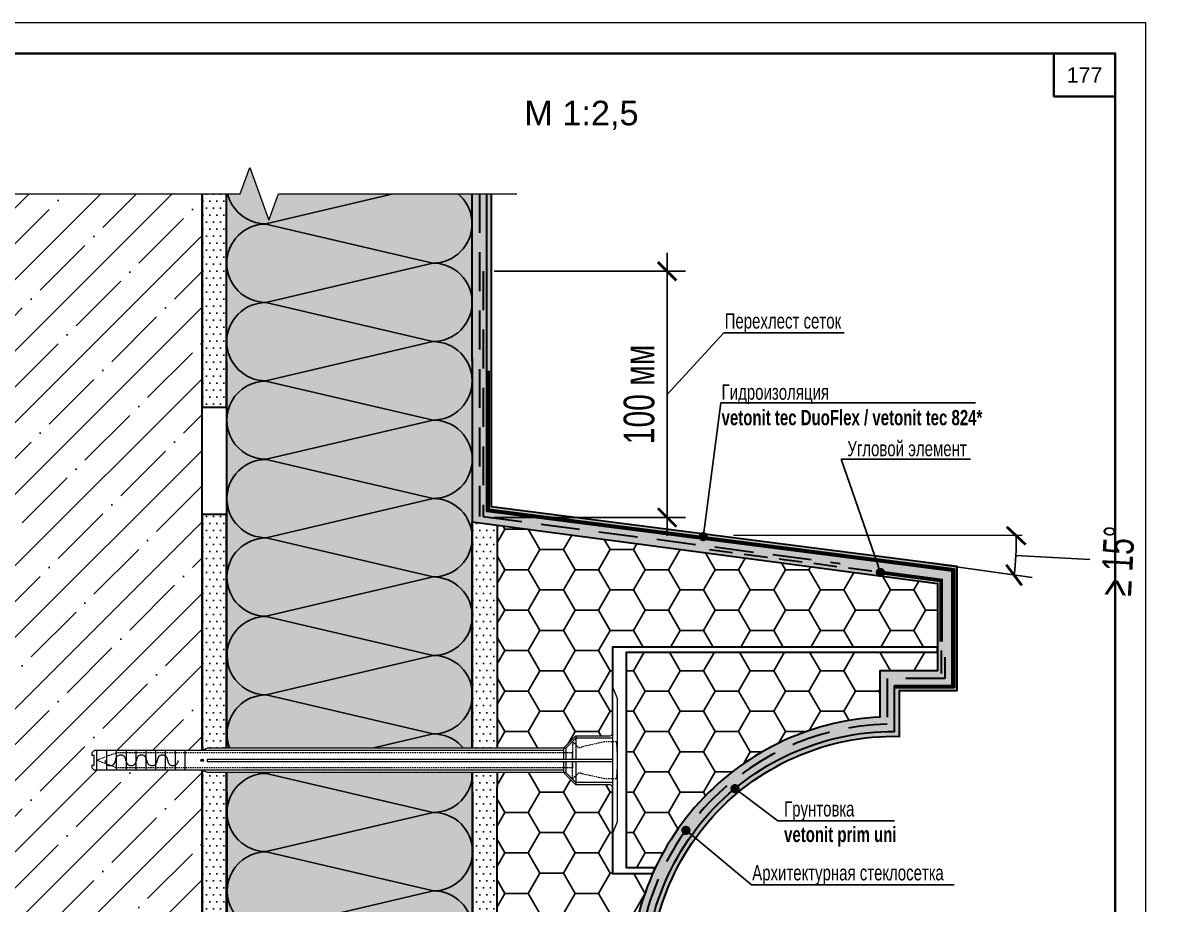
# Model space of a CAD drawing. Header units: millimetres. Extents: x -354900 to 8840672, y 0 to 292181.
# Drawn here: x 1106.7 to 1293, y 140426.2 to 140569.9 of the extents above; entities that cross this region are included whole.
import ezdxf
from ezdxf import colors
from ezdxf.entities.mleader import LeaderData, LeaderLine
from ezdxf.enums import TextEntityAlignment as Align
from ezdxf.math import Vec2, Vec3

# ---------------------------------------------------------------- set-up
doc = ezdxf.new("R2010")
doc.units = ezdxf.units.MM
doc.header["$MEASUREMENT"] = 0
doc.set_wipeout_variables(frame=1)
doc.linetypes.add('ACAD_ISO03W100', pattern=[30, 12, -18])
doc.linetypes.add('DASHED2', pattern=[9.524999999999999, 6.349999999999999, -3.175])
doc.layers.get('0').update_dxf_attribs({"color": 250, "lineweight": 9})
for name, color, linetype, lineweight in [('SG_Аннотации', 7, 'Continuous', 5), ('SG_Армирующие_сетки', 7, 'Continuous', 30), ('SG_Гидроизоляция', 7, 'Continuous', 30), ('SG_Клей', 7, 'Continuous', 30), ('SG_Крепеж', 7, 'Continuous', 13), ('SG_Основание', 7, 'Continuous', 30), ('SG_Прочее', 7, 'Continuous', 30), ('SG_Размеры', 7, 'Continuous', 5), ('SG_Утеплитель', 7, 'Continuous', 30), ('SG_Форма', 7, 'Continuous', 40), ('SG_Штукатурка', 7, 'Continuous', 30), ('SG_Штукатурка декоративная', 7, 'Continuous', 30)]:
    doc.layers.add(name, color=color, linetype=linetype, lineweight=lineweight)
doc.layers.add('SG_Непечатный', color=8, linetype='Continuous', lineweight=0, plot=False)
doc.styles.add('SG_Arial_2.5', font='arial.ttf', dxfattribs={"height": 2.5})
doc.styles.add('SG_Arial_2.5_Размеры-выноски', font='arial.ttf', dxfattribs={"width": 0.7})
doc.styles.add('SG_Arial_4.0', font='arial.ttf', dxfattribs={"height": 4})
doc.styles.get("Standard").update_dxf_attribs({"font": 'isocpeur.ttf'})
doc.linetypes.add('ZIGZAG', pattern='A,0.00254,-5.08,[131,ltypeshp.shx,S=5.08,R=0,X=-5.08,Y=0],-10.16,[131,ltypeshp.shx,S=5.08,R=180,X=5.08,Y=0],-5.08', length=20.32254)
doc.dimstyles.new('SG_Arial_2.5', dxfattribs={"dimtxt": 5, "dimasz": 3, "dimexe": 3, "dimexo": 0, "dimgap": 2, "dimtad": 1, "dimdec": 0, "dimzin": 0, "dimdsep": 46, "dimtxsty": 'SG_Arial_2.5_Размеры-выноски', "dimblk": 'ARCHTICK', "dimcen": -3, "dimdle": 3, "dimadec": 0, "dimazin": 0, "dimtfac": 1, "dimtdec": 0, "dimtofl": 0, "dimtmove": 1, "dimatfit": 3, "dimldrblk": 'OBLIQUE', "dimfxl": 1, "dimtfill": 1, "dimtolj": 1, "dimtzin": 0, "dimarcsym": 0})
pattern_1 = [(0, (471.348683441821, 144677.7669943866), (0.5715571645729998, 1.143114329146), [0, -1.143114329146])]

# ---------------------------------------------------------------- blocks, each defined once
blk = doc.blocks.new('*U658')
at = {"linetype": 'ByBlock'}
h = blk.add_hatch(color=41, dxfattribs=at)
h.dxf.hatch_style = 1
h.paths.add_polyline_path([(-1.035976859853349e-12, 1.4210854715202e-14), (527.3231362862048, 1.4210854715202e-14), (527.3231362862048, 100), (-1.051964071407951e-12, 100)])
at = {"color": 0, "linetype": 'ByBlock', "lineweight": -3}
for points in [[(31.99999999999894, 2.131628207280301e-14, -0.4149927946933912), (15.99999999999895, 15.95742080169104), (31.95742080168997, 84.04257919830901, 0.9999999999999999), (0.04257919830793319, 84.04257919830901), (15.99999999999883, 15.95742080169104, -0.4149927946933888), (-1.035976859853349e-12, 1.4210854715202e-14)], [(63.99999999999895, 2.131628207280301e-14, -0.4149927946933912), (47.99999999999895, 15.95742080169104), (63.95742080168996, 84.04257919830901, 0.9999999999999999), (32.04257919830793, 84.04257919830901), (47.99999999999883, 15.95742080169104, -0.4149927946933888), (31.99999999999896, 1.4210854715202e-14)], [(95.99999999999893, 2.131628207280301e-14, -0.4149927946933912), (79.99999999999895, 15.95742080169104), (95.95742080168996, 84.04257919830901, 0.9999999999999999), (64.04257919830792, 84.04257919830901), (79.99999999999882, 15.95742080169104, -0.4149927946933888), (63.99999999999896, 1.4210854715202e-14)], [(127.9999999999989, 2.131628207280301e-14, -0.4149927946933912), (111.9999999999989, 15.95742080169104), (127.95742080169, 84.04257919830901, 0.9999999999999999), (96.04257919830793, 84.04257919830901), (111.9999999999988, 15.95742080169104, -0.4149927946933888), (95.99999999999896, 1.4210854715202e-14)], [(159.9999999999989, 2.131628207280301e-14, -0.4149927946933912), (143.9999999999989, 15.95742080169104), (159.95742080169, 84.04257919830901, 0.9999999999999999), (128.0425791983079, 84.04257919830901), (143.9999999999988, 15.95742080169104, -0.4149927946933888), (127.999999999999, 1.4210854715202e-14)], [(191.9999999999989, 2.131628207280301e-14, -0.4149927946933912), (175.9999999999989, 15.95742080169104), (191.95742080169, 84.04257919830901, 0.9999999999999999), (160.0425791983079, 84.04257919830901), (175.9999999999988, 15.95742080169104, -0.4149927946933888), (159.999999999999, 1.4210854715202e-14)], [(223.9999999999989, 2.131628207280301e-14, -0.4149927946933912), (207.9999999999989, 15.95742080169104), (223.95742080169, 84.04257919830901, 0.9999999999999999), (192.0425791983079, 84.04257919830901), (207.9999999999988, 15.95742080169104, -0.4149927946933888), (191.999999999999, 1.4210854715202e-14)], [(255.9999999999989, 2.131628207280301e-14, -0.4149927946933912), (239.9999999999989, 15.95742080169104), (255.95742080169, 84.04257919830901, 0.9999999999999999), (224.0425791983079, 84.04257919830901), (239.9999999999988, 15.95742080169104, -0.4149927946933888), (223.999999999999, 1.4210854715202e-14)], [(287.9999999999989, 2.131628207280301e-14, -0.4149927946933912), (271.999999999999, 15.95742080169104), (287.95742080169, 84.04257919830901, 0.9999999999999999), (256.0425791983079, 84.04257919830901), (271.9999999999988, 15.95742080169104, -0.4149927946933888), (255.999999999999, 1.4210854715202e-14)], [(319.9999999999989, 2.131628207280301e-14, -0.4149927946933912), (303.999999999999, 15.95742080169104), (319.95742080169, 84.04257919830901, 0.9999999999999999), (288.0425791983079, 84.04257919830901), (303.9999999999988, 15.95742080169104, -0.4149927946933888), (287.999999999999, 1.4210854715202e-14)], [(351.9999999999989, 2.131628207280301e-14, -0.4149927946933912), (335.999999999999, 15.95742080169104), (351.95742080169, 84.04257919830901, 0.9999999999999999), (320.0425791983079, 84.04257919830901), (335.9999999999988, 15.95742080169104, -0.4149927946933888), (319.999999999999, 1.4210854715202e-14)], [(383.9999999999989, 2.131628207280301e-14, -0.4149927946933912), (367.999999999999, 15.95742080169104), (383.95742080169, 84.04257919830901, 0.9999999999999999), (352.0425791983079, 84.04257919830901), (367.9999999999988, 15.95742080169104, -0.4149927946933888), (351.999999999999, 1.4210854715202e-14)], [(415.9999999999989, 2.131628207280301e-14, -0.4149927946933912), (399.999999999999, 15.95742080169104), (415.95742080169, 84.04257919830901, 0.9999999999999999), (384.0425791983079, 84.04257919830901), (399.9999999999988, 15.95742080169104, -0.4149927946933888), (383.999999999999, 1.4210854715202e-14)], [(447.9999999999989, 2.131628207280301e-14, -0.4149927946933912), (431.999999999999, 15.95742080169104), (447.95742080169, 84.04257919830901, 0.9999999999999999), (416.0425791983079, 84.04257919830901), (431.9999999999988, 15.95742080169104, -0.4149927946933888), (415.999999999999, 1.4210854715202e-14)], [(479.9999999999989, 2.131628207280301e-14, -0.4149927946933912), (463.999999999999, 15.95742080169104), (479.95742080169, 84.04257919830901, 0.9999999999999999), (448.0425791983079, 84.04257919830901), (463.9999999999988, 15.95742080169104, -0.4149927946933888), (447.999999999999, 1.4210854715202e-14)], [(511.9999999999989, 2.131628207280301e-14, -0.4149927946933912), (495.999999999999, 15.95742080169104), (511.95742080169, 84.04257919830901, 0.9999999999999999), (480.0425791983079, 84.04257919830901), (495.9999999999988, 15.95742080169104, -0.4149927946933888), (479.999999999999, 1.4210854715202e-14)]]:
    blk.add_lwpolyline(points, format="xyb", dxfattribs=at)
at = {"color": 0, "linetype": 'ByBlock', "lineweight": -2}
blk.add_lwpolyline([(-1.035976859853349e-12, 1.4210854715202e-14), (527.3231362862048, 1.4210854715202e-14), (527.3231362862048, 100), (-1.051964071407951e-12, 100)], close=True, dxfattribs=at)
blk = doc.blocks.new('*U657')
blk.add_wipeout([(24.99999999999998, 0), (-25, 0), (-30.00000000000273, -1.9999999999999432), (-11.00000000000027, -2.000000000000796), (-10.000000000000853, -3.0000000000075033), (-10.000000000002728, -17), (-5.000000000006608, -22.014037230852352), (-5.000000000006608, -167.31970840261755), (-4.000000000006594, -169.31970840261755), (-4.000000000006594, -213.31970840261755), (-3.0000000000027285, -214.31970840261798), (-2.0000000000027427, -214.31970840261798), (-2.0000000000027427, -213.31970840261755), (1.99999999999703, -213.31970840261755), (1.99999999999703, -214.3197084026175), (2.9999999999972573, -214.3197084026175), (3.999999999993392, -213.31970840261755), (3.999999999993392, -169.31970840261755), (4.999999999993406, -167.31970840261755), (4.999999999993406, -22.014037230852352), (9.999999999997257, -17), (9.999999999997257, -2.999999999999943), (10.999999999994799, -2.000000000000796), (29.999999999997264, -1.9999999999999432)])
at = {"linetype": 'ByBlock', "lineweight": -2}
blk.add_hatch(color=0, dxfattribs=at).paths.add_polyline_path([(-9.77716906892367e-12, -169.8514387641469, -1), (-9.77716906892367e-12, -168.7879780411083, -1)])
at = {"color": 0, "lineweight": -2}
for points in [[(-30.00000000000273, -1.999999999999999), (-25, 8.881784197001252e-16)], [(25, 8.881784197001252e-16), (-25, 8.881784197001252e-16)], [(29.99999999999727, -1.999999999999999), (25, 8.881784197001252e-16)], [(-30.00000000000273, -1.999999999999999), (29.99999999999727, -1.999999999999999)], [(-11.00000000000273, -1.999999999999999), (10.99999999999727, -1.999999999999999)], [(-10.00000000000273, -17), (-10.00000000000273, -2.999999999999999)], [(-9.000000000002728, -1.999999999999999), (-9.000000000002728, -1.999999999999999), (-9.000000000002728, -17)], [(-0.5000000000027286, -167.3197084026176), (-0.5000000000027286, -167.3197084026176), (-0.5000000000027285, -1.999999999999999)], [(0.4999999999972714, -167.3197084026176), (0.4999999999972714, -167.3197084026176), (0.4999999999972715, -1.999999999999999)], [(8.999999999997272, -1.999999999999999), (8.999999999997272, -1.999999999999999), (8.999999999997272, -17)], [(9.999999999997272, -2.999999999999999), (9.999999999997272, -17)], [(-10.00000000000273, -17), (-5.000000000006594, -22.01403723085241)], [(-10.00000000000273, -17), (-0.5000000000027285, -17)], [(-9.000000000002728, -17), (-5.000000000006594, -21.01122978468129)], [(0.4999999999972715, -17), (9.999999999997272, -17)], [(9.999999999997272, -17), (4.999999999993406, -22.01403723085241)], [(8.99999999998954, -17), (4.999999999993406, -21.01122978468129)], [(-5.000000000006594, -21.01122978468129), (-5.000000000006594, -167.3197084026176)], [(-5.000000000006594, -21.01122978468129), (-0.5000000000027285, -21.01122978468129)], [(-5.000000000006594, -22.01403723085241), (-0.5000000000027285, -22.01403723085241)], [(-4.000000000006366, -22.01403723085241), (-4.000000000006594, -213.3197084026176)], [(0.4999999999972715, -21.01122978468129), (4.999999999993406, -21.01122978468129)], [(0.4999999999972715, -22.01403723085241), (4.999999999993406, -22.01403723085241)], [(3.999999999993406, -22.01403723085241), (3.999999999993406, -213.3197084026176)], [(4.999999999993406, -21.01122978468129), (4.999999999993406, -167.3197084026176)], [(-5.000000000006594, -167.3197084026176), (-4.000000000006594, -169.3197084026176)], [(-0.5000000000027286, -167.3197084026176), (0.4999999999972714, -167.3197084026176)], [(4.999999999993406, -167.3197084026176), (3.999999999993406, -169.3197084026176)], [(-4.000000000006594, -176.3197084026176), (-4.000000000006594, -176.3197084026176), (3.999999999993406, -176.3197084026176)], [(-4.000000000006594, -180.3197084026176), (-4.000000000006594, -180.3197084026176), (3.999999999993406, -180.3197084026176)], [(-4.000000000006594, -184.3197084026176), (-4.000000000006594, -184.3197084026176), (3.999999999993406, -184.3197084026176)], [(-4.000000000006594, -188.3197084026176), (-4.000000000006594, -188.3197084026176), (3.999999999993406, -188.3197084026176)], [(-4.000000000006594, -192.3197084026176), (-4.000000000006594, -192.3197084026176), (3.999999999993406, -192.3197084026176)], [(-4.000000000006594, -196.3197084026176), (-4.000000000006594, -196.3197084026176), (3.999999999993406, -196.3197084026176)], [(-4.000000000006594, -200.3197084026176), (-4.000000000006594, -200.3197084026176), (3.999999999993406, -200.3197084026176)], [(-4.000000000006594, -204.3197084026176), (-4.000000000006594, -204.3197084026176), (3.999999999993406, -204.3197084026176)], [(-4.000000000006594, -208.3197084026176), (-4.000000000006594, -208.3197084026176), (3.999999999993406, -208.3197084026176)], [(-4.000000000006594, -212.3197084026176), (-4.000000000006594, -212.3197084026176), (3.999999999993406, -212.3197084026176)], [(-4.000000000006594, -213.3197084026176), (-3.000000000002728, -214.3197084026181)], [(1.999999999997044, -214.3197084026181), (1.999999999997044, -214.3197084026181), (1.999999999997044, -213.3197084026176), (-2.728585130183475e-12, -213.3197084026176), (-2.000000000002728, -213.3197084026176), (-2.000000000002728, -214.3197084026181), (-2.000000000002728, -214.3197084026181)], [(2.999999999997272, -214.3197084026176), (3.999999999993406, -213.3197084026176)], [(-3.000000000002728, -214.3197084026181), (-2.000000000002728, -214.3197084026181)], [(1.999999999997044, -214.3197084026176), (2.999999999997272, -214.3197084026176)]]:
    blk.add_lwpolyline(points, dxfattribs=at)
at = {"color": 0, "linetype": 'DASHED2', "lineweight": -2, "ltscale": 0.1}
for points in [[(-7.500000000005457, -0.3514189384741249), (-7.500000000005457, -5.351418938474125), (-5.462034329007111, -14.60618249010349, -0.4869518840761255), (-5.941014561450629, -16.5559891744997), (-7.500000000005457, -18.35141893847413)], [(7.5, -0.3514189384741249), (7.5, -5.351418938474125), (5.462034329001654, -14.60618249010349, 0.4869518840761255), (5.941014561445172, -16.5559891744997), (7.5, -18.35141893847413)]]:
    blk.add_lwpolyline(points, format="xyb", dxfattribs=at)
for points in [[(-7.500000000005457, -18.35141893847413), (-0.5000000000027285, -18.35141893847413)], [(-0.5000000000027285, -18.35141893847413), (-3.000000000002728, -18.35141893847413), (-3.000000000002728, -204.3197084026176), (-2.56181930224376e-09, -212.3197084026176)], [(0.4999999999972715, -18.35141893847413), (2.999999999997272, -18.35141893847413), (2.999999999997272, -204.3197084026176), (2.556362131983393e-09, -212.3197084026176)], [(7.5, -18.35141893847413), (0.4999999999972715, -18.35141893847413)]]:
    blk.add_lwpolyline(points, dxfattribs=at)
at = {"color": 0, "lineweight": -2}
for points in [[(-6.59393761271842e-12, -169.3197084026176, 0, 0, 0), (-5.684442910945491e-12, -179.0744594474684, 6.059287309125755, 8.520525548023729, -0.4967713423416714)], [(-2.56181930224376e-09, -208.896298865551, 0, 0, 0), (-2.56181930224376e-09, -212.3197084026176, 6.059287309125755, 8.520525548023729, -0.4967713423416714)]]:
    blk.add_lwpolyline(points, format="xyseb", dxfattribs=at)
at = {"color": 0, "linetype": 'ByBlock', "lineweight": -2}
blk.add_circle((-6.59393761271842e-12, -169.3197084026176), 0.5317303615207013, dxfattribs=at)
at = {"color": 0, "linetype": 'DASHED2', "lineweight": -2, "ltscale": 0.1}
blk.add_arc((-2.728484105318785e-12, -80.20839103769049), 80.20839103769072, 84.6346383324974, 95.36536166750261, dxfattribs=at)
at = {"color": 0, "lineweight": -2}
for centre, radius, start, end in [((-11.33865854499777, -3.338658544995268), 1.380831745791839, 14.19701757523478, 75.80298242434813), ((11.33865854499231, -3.338658544995268), 1.380831745791839, 104.1970175756519, 165.8029824247652), ((0.0336889503760175, -181.2045908344742), 2.130397773019313, 269.0939179743045, 90.90608202569554), ((-0.03368895041785446, -185.4648536084862), 2.130397773019313, 89.09391797463012, 270.9060820260346), ((0.03368895037692699, -189.7251163824978), 2.130397773019313, 269.0939179743045, 90.90608202569554), ((-0.03368895041694497, -193.9853791565099), 2.130397773019313, 89.09391797463012, 270.9060820260346), ((0.03368895037760911, -198.2456419305215), 2.130397773019313, 269.0939179743045, 90.90608202569554), ((-0.03368895041626285, -202.5059047045336), 2.130397773019313, 89.09391797463012, 270.9060820260346), ((0.03368895037829123, -206.7661674785447), 2.130397773019313, 269.0939179743045, 90.90608202569554)]:
    blk.add_arc(centre, radius, start, end, dxfattribs=at)
blk = doc.blocks.new('_ArchTick')
at = {"color": 0, "linetype": 'ByBlock', "const_width": 0.15}
blk.add_lwpolyline([(-0.5, -0.5), (0.5, 0.5)], dxfattribs=at)
blk = doc.blocks.new('*D661')
at = {"layer": 'SG_Размеры', "color": 0, "lineweight": -2, "transparency": 16777216}
for p, q in [((1247.761530175064, 140482.732468466), (1271.289724266014, 140479.4124207041)), ((1268.63185827064, 140483.0373146194), (1280.688541568645, 140482.382078003))]:
    blk.add_line(p, q, dxfattribs=at)
blk.add_arc((1231.175286662292, 140485.0729422158), 37.51184528069265, 351.968060886555, 1.810427535209902, dxfattribs=at)
at = {"layer": 'SG_Размеры', "color": 0, "lineweight": -2, "transparency": 16777216, "xscale": 3, "yscale": 3, "zscale": 3}
for p, rotation in [((1268.668407050794, 140486.2580413238), 91.81042753520991), ((1268.319153264437, 140479.8315959951), 261.968060886555)]:
    blk.add_blockref('_ArchTick', p, dxfattribs=dict(at, rotation=rotation))
at = {"layer": 'SG_Размеры', "color": 0, "transparency": 16777216, "insert": (1285.23469786461, 140482.1350110447), "char_height": 5, "attachment_point": 5, "rotation": 86.88924421084515, "style": 'SG_Arial_2.5_Размеры-выноски', "bg_fill": 3, "box_fill_scale": 1.25, "bg_fill_color": 256, "bg_fill_true_color": 13158600, "bg_fill_transparency": 0}
blk.add_mtext('\\A1;≥ 15°', dxfattribs=at)
blk = doc.blocks.new('_Oblique')
at = {"color": 0, "linetype": 'ByBlock', "lineweight": -2}
blk.add_line((-0.5, -0.5), (0.5, 0.5), dxfattribs=at)
blk = doc.blocks.new('*U655')
at = {"color": 251}
blk.add_wipeout([(-41.46291555589, 4.007461029686965e-12), (-41.46291555564746, 13.902098424820636), (40.36975644004196, 13.90209842481461), (40.36975643979945, -2.2311041902867146e-12), (3.115599481357627, 2.475530891388189e-11), (1.5577997405177109, -4.280019611574005), (-1.5577997405177302, 4.280019611574019), (-3.1155994813576458, 2.5210056264768355e-11)], dxfattribs=at)
at = {"linetype": 'Continuous'}
blk.add_lwpolyline([(-41.98647919847342, 4.107289990392872e-12), (-3.115599481357637, 1.081734253400994e-12), (-3.115599481357637, 2.518356212911202e-11), (-1.557799740517719, 4.280019611573994), (1.557799740517718, -4.280019611574017), (3.115599481357634, 2.472413426423557e-11), (3.115599481357634, 6.223063885245375e-13), (41.98647919911655, -2.481756931171799e-12)], dxfattribs=at)
blk = doc.blocks.new('_None')
blk = doc.blocks.new('_Dot')
at = {"color": 0, "linetype": 'ByBlock', "lineweight": -2}
blk.add_line((-0.5, 0), (-1, 0), dxfattribs=at)
at = {"color": 0, "linetype": 'ByBlock', "lineweight": -2, "const_width": 0.5}
blk.add_lwpolyline([(-0.25, 0, 1), (0.25, 0, 1)], format="xyb", close=True, dxfattribs=at)
blk = doc.blocks.new('*U659')
at = {"color": 0, "linetype": 'ByBlock', "lineweight": -2}
blk.add_lwpolyline([(205.0000000051747, 285.0000000082933), (205.0000000051747, 292.0000000085012), (195.0000000051747, 292.0000000085012), (195.0000000051747, 285.0000000082933)], close=True, dxfattribs=at)
at = {"layer": 'SG_Непечатный'}
blk.add_lwpolyline([(0, 0), (210.0000000059139, 0), (210.0000000059139, 297.0000000086398), (0, 297.0000000086398)], close=True, dxfattribs=at)
at = {"color": 0, "linetype": 'ByBlock', "lineweight": -2, "style": 'SG_Arial_2.5'}
for tag, p in [('НОМЕР', (200.0000000051747, 288.5000000083973)), ('ЛИСТ_3', (200.0000000051747, 9.000000000254099))]:
    blk.add_attdef(tag, text='', height=2.500000000070403, dxfattribs=at).set_placement(p, align=Align.MIDDLE_CENTER)
at = {"color": 0, "linetype": 'ByBlock', "lineweight": -2, "flags": 104}
for tag, p in [('КОМПАНИЯ_3', (52.45214529442266, 12.8250000003672)), ('НАИМЕНОВАНИЕ_4', (139.9586920227947, 12.8250000003672))]:
    blk.add_attdef(tag, text='', height=2.500000000070403, dxfattribs=at).set_placement(p, align=Align.MIDDLE_CENTER)
blk.add_wipeout([(194.3254435784611, 292.3825531477411), (194.3254435784611, 284.6174468690336), (183.56033729966623, 284.6174468690336), (183.56033729966623, 292.3825531477411)])
at = {"color": 0, "linetype": 'ByBlock', "lineweight": -2}
blk.add_lwpolyline([(20, 5.000000000138593), (205.0000000051747, 5.000000000138593), (205.0000000051747, 292.0000000085012), (20, 292.0000000085012)], close=True, dxfattribs=at)
blk = doc.blocks.new('*D663')
at = {"layer": 'SG_Размеры', "color": 0, "lineweight": -2, "transparency": 16777216}
for p, q in [((1211.756457010161, 140486.2252483596), (1211.756457010161, 140532.401186787)), ((1183.538180202385, 140529.401186787), (1214.756457010161, 140529.401186787)), ((1183.538180202385, 140489.2252483596), (1214.756457010161, 140489.2252483596))]:
    blk.add_line(p, q, dxfattribs=at)
at = {"layer": 'SG_Размеры', "color": 0, "lineweight": -2, "transparency": 16777216, "xscale": 3, "yscale": 3, "zscale": 3}
for p, rotation in [((1211.756457010161, 140529.401186787), 90), ((1211.756457010161, 140489.2252483596), 270)]:
    blk.add_blockref('_ArchTick', p, dxfattribs=dict(at, rotation=rotation))
at = {"layer": 'SG_Размеры', "color": 0, "transparency": 16777216, "insert": (1207.203592071592, 140509.3132175732), "char_height": 5, "attachment_point": 5, "rotation": 90, "style": 'SG_Arial_2.5_Размеры-выноски', "bg_fill": 3, "box_fill_scale": 1.25, "bg_fill_color": 256, "bg_fill_true_color": 13158600, "bg_fill_transparency": 0}
blk.add_mtext('\\A1;100 мм', dxfattribs=at)
blk = doc.blocks.new('*U660')
at = {"color": 0, "linetype": 'DASHED2', "lineweight": -2, "ltscale": 0.5}
for points in [[(0, 0), (9.578823154429957e-14, 12.63843292644687)], [(0, 0), (33.0479445216369, -4.352525014967853)]]:
    blk.add_lwpolyline(points, dxfattribs=at)
at = {"color": 0, "lineweight": -2, "const_width": 0.5}
for points in [[(0, 0), (2.266531799315924e-13, 8.33333333333288)], [(1.386372502985144e-15, 0.18291992249533), (0, 0), (0.2603942421842476, 0)], [(0, 0), (8.261986130409225, -1.088131253741963)]]:
    blk.add_lwpolyline(points, dxfattribs=at)

msp = doc.modelspace()

# ---------------------------------------------------------------- hatches: boundary and pattern name
at = {"layer": 'SG_Клей', "lineweight": -3}
h = msp.add_hatch(dxfattribs=at)
h.set_pattern_fill('DOTS', color=256, scale=0.7200720183596848)
h.set_pattern_definition(pattern_1)
edge = h.paths.add_edge_path()
edge.add_line((1135.938180084607, 140542.0296645957), (1135.938180084607, 140507.2198319405))
edge.add_line((1139.938180146595, 140542.0296645957), (1135.938180084607, 140542.0296645957))
edge.add_line((1139.938180146595, 140507.2198319405), (1139.938180146595, 140542.0296645957))
edge.add_line((1135.938180084607, 140507.2198319405), (1139.938180146595, 140507.2198319405))
h = msp.add_hatch(dxfattribs=at)
h.set_pattern_fill('DOTS', color=256, scale=0.7200720183596848)
h.set_pattern_definition(pattern_1)
edge = h.paths.add_edge_path()
edge.add_line((1135.938180084607, 140489.7418863882), (1135.938180084607, 140412.5036604891))
edge.add_line((1139.938180146595, 140489.7418863882), (1135.938180084607, 140489.7418863882))
edge.add_line((1139.938180146595, 140412.5036604891), (1139.938180146595, 140489.7418863882))
edge.add_line((1135.938180084607, 140412.5036604891), (1139.938180146595, 140412.5036604891))
h = msp.add_hatch(dxfattribs=at)
h.set_pattern_fill('DOTS', color=256, scale=0.7200720183596848)
h.set_pattern_definition(pattern_1)
h.paths.add_polyline_path([(1183.977617673175, 140402.5445745879), (1180.035444167795, 140402.563730148), (1179.975527574849, 140488.526380873), (1184.022380419062, 140487.9890640618)])
at = {"layer": 'SG_Основание', "lineweight": -3}
h = msp.add_hatch(dxfattribs=at)
h.set_pattern_fill('ANSI35', color=256, scale=1.3)
h.set_pattern_definition([(45, (579.8136472688788, 144298.5826190789), (-5.83716647869495, 5.83716647869495), []), (45, (585.6508162688788, 144298.5826190789), (-5.83716647869495, 5.83716647869495), [10.31875, -2.06375, 0, -2.06375])])
edge = h.paths.add_edge_path()
edge.add_line((1105.018021836432, 140545.7728058473), (1105.018021836431, 140344.2198386339))
edge.add_line((1135.938180084607, 140545.7728058473), (1105.018021836432, 140545.7728058473))
edge.add_line((1135.938180084607, 140344.2198386339), (1135.938180084607, 140545.7728058473))
edge.add_line((1105.018021836431, 140344.2198386339), (1135.938180084607, 140344.2198386339))
at = {"layer": 'SG_Утеплитель', "linetype": 'ByBlock', "lineweight": -3}
h = msp.add_hatch(dxfattribs=at)
h.set_pattern_fill('HONEY', color=256, scale=1.200000018596415)
h.set_pattern_definition([(0, (1871.108255165009, 141760.9344109325), (5.715000088565426, 3.299556825133272), [3.810000059043616, -7.620000118087233]), (120, (1871.108255165009, 141760.9344109325), (-5.715000076078455, 3.299556846761341), [3.810000059043612, -7.620000118087225]), (59.99999999999999, (1871.108255165009, 141760.9344109325), (1.248697111744133e-08, 6.599113671894611), [-7.620000118087233, 3.810000059043616])])
edge = h.paths.add_edge_path()
edge.add_line((1202.866064482837, 140468.0960113045), (1255.836708625237, 140468.0960113045))
edge.add_line((1255.836708625237, 140468.0960113045), (1255.836708625237, 140478.4344510396))
edge.add_line((1255.836708625237, 140478.4344510396), (1184.022380406537, 140487.989040153))
edge.add_line((1184.022380406537, 140487.989040153), (1183.977135044475, 140402.4943791495))
edge.add_line((1183.977135044475, 140402.4943791495), (1202.910343259831, 140402.3939882726))
edge.add_line((1202.910343259831, 140402.3939882726), (1202.909950755666, 140409.9008146719))
edge.add_line((1202.909950755666, 140409.9008146719), (1205.903204372047, 140409.9008146719))
edge.add_arc((1248.713861010829, 140413.7533540883), 42.9836524948574, 156.1544253871293, 185.1422073889361, ccw=False)
edge.add_line((1209.399362400217, 140431.1304821823), (1202.866064482836, 140431.1304821823))
edge.add_line((1202.866064482837, 140431.1304821823), (1202.866064482837, 140468.0960113045))
edge = h.paths.add_edge_path(flags=17)
edge.add_line((1246.443223884914, 140464.1904702188), (1255.836708625236, 140464.1904702188))
edge.add_line((1255.836708625237, 140464.1904702188), (1255.836708625237, 140467.2604944751))
edge.add_line((1255.836708625237, 140467.2604944752), (1205.147466246825, 140467.2604944752))
edge.add_line((1205.147466246825, 140467.2604944752), (1205.147466246825, 140432.0842255695))
edge.add_line((1205.147466246825, 140432.0842255695), (1209.834900986937, 140432.0842255695))
edge.add_arc((1248.713861010829, 140413.7533540883), 42.98365249485735, 93.02809324008251, 154.7567954035345, ccw=False)
edge.add_line((1246.443223884914, 140456.6769908033), (1246.443223884914, 140464.1904702188))
at = {"layer": 'SG_Штукатурка', "lineweight": -3}
h = msp.add_hatch(dxfattribs=at)
h.set_pattern_fill('AR-SAND', color=256, scale=0.03600360091798424, angle=15)
h.set_pattern_definition([(52.5, (471.348683441821, 144677.7669943866), (-0.5116996740422601, 1.68711325726149), [0, -1.390027024241536, 0, -1.55463548763856, 0, -1.4860486278898]), (22.5, (471.348683441821, 144677.7669943866), (0.8953309253659718, 2.911773454536426), [0, -0.7498829999197759, 0, -1.252853304744016, 0, -0.4801080182413199]), (342.5000000000001, (470.2621864073446, 144677.4758683837), (2.749479747550905, 0.7420777927688562), [0, -0.4572457316583998, 0, -1.646084633970239, 0, -2.149054938794479]), (332.5, (470.2621864073446, 144677.4758683837), (2.447670758730393, 1.486790815775424), [0, -0.2286228658291997, 0, -1.079099926713822, 0, -1.234563475477678])])
edge = h.paths.add_edge_path()
edge.add_line((1202.909950755666, 140402.3531661695), (1180.035534292332, 140402.5731034833))
edge.add_line((1202.909950755666, 140409.9008146719), (1202.909950755666, 140402.3531661695))
edge.add_line((1205.903204372046, 140409.9008146719), (1202.909950755666, 140409.9008146719))
edge.add_arc((1248.713861010837, 140413.7533540883), 42.98365249486516, 93.02809324009104, 185.1422073889313)
edge.add_line((1246.443223884914, 140464.1904702188), (1246.443223884914, 140456.6769908033))
edge.add_line((1255.836708625237, 140464.1904702188), (1246.443223884914, 140464.1904702188))
edge.add_line((1255.836708625237, 140478.4344510396), (1255.836708625237, 140464.1904702188))
edge.add_line((1179.975527574849, 140488.526380873), (1255.836708625237, 140478.4344510396))
edge.add_line((1179.938180146595, 140542.0226225474), (1179.975527574849, 140488.526380873))
edge.add_line((1182.338420207794, 140542.0226225474), (1179.938180146595, 140542.0226225474))
edge.add_line((1182.338420207794, 140490.2767254415), (1182.338420207794, 140542.0226225474))
edge.add_line((1258.236708662429, 140480.5374052035), (1182.338420207794, 140490.2767254415))
edge.add_line((1258.236708662429, 140461.7904701816), (1258.236708662429, 140480.5374052035))
edge.add_line((1248.843223922107, 140461.7904701816), (1258.236708662429, 140461.7904701816))
edge.add_line((1248.843223922107, 140454.3368003693), (1248.843223922107, 140461.7904701816))
edge.add_arc((1248.713861010833, 140413.7533540883), 40.58365245766878, 89.81736583712167, 188.8626005576911)
edge.add_line((1205.309950792859, 140407.5008146347), (1208.614751330116, 140407.5008146347))
edge.add_line((1205.309950792859, 140399.9531661322), (1205.309950792859, 140407.5008146347))
edge.add_line((1182.456341488862, 140399.9531661322), (1205.309950792859, 140399.9531661322))
edge.add_line((1182.456341488862, 140347.2662013305), (1182.456341488862, 140399.9531661322))
edge.add_line((1180.074104055421, 140347.3259964118), (1182.456341488862, 140347.2662013305))
edge.add_line((1180.035534292332, 140402.5731034833), (1180.074104055421, 140347.3259964118))

# ---------------------------------------------------------------- linework, layer by layer
at = {"layer": 'SG_Армирующие_сетки', "linetype": 'DASHED2'}
msp.add_lwpolyline([(1181.74054171607, 140529.4011867869), (1181.751921729393, 140489.4011867869), (1239.962497055093, 140481.734658992)], dxfattribs=at)
msp.add_lwpolyline([(1257.036708643833, 140466.424036081), (1257.036708643833, 140462.9904702002), (1247.64322390351, 140462.9904702002), (1247.64322390351, 140455.5232876583, 0.4424971499736353), (1207.236813628998, 140408.7008146533), (1204.109950774263, 140408.7008146533), (1204.109950774263, 140401.1531661508), (1181.844342350862, 140401.1527261802), (1181.858483001592, 140361.1527261802)], format="xyb", dxfattribs=at)
at = {"layer": 'SG_Гидроизоляция'}
for p, q in [((1182.338420207794, 140513.1759851847), (1182.338420207794, 140490.2767254415)), ((1182.6984562169737, 140513.1759851847), (1182.6984562169737, 140490.59351349314)), ((1258.236708662429, 140461.7904701816), (1248.843223922107, 140461.7904701816)), ((1258.5967446716088, 140461.43043417242), (1248.843223922107, 140461.43043417242))]:
    msp.add_line(p, q, dxfattribs=at)
at = {"layer": 'SG_Клей'}
for points in [[(1139.938180146595, 140542.0296645957), (1135.938180084607, 140542.0296645957), (1135.938180084607, 140507.2198319405), (1139.938180146595, 140507.2198319405)], [(1139.938180146595, 140489.7418863882), (1135.938180084607, 140489.7418863882), (1135.938180084607, 140412.5036604891), (1139.938180146595, 140412.5036604891)], [(1179.975527574849, 140488.526380873), (1184.022380419062, 140487.9890640618), (1183.977617673175, 140402.5445745879), (1180.035444167795, 140402.563730148)]]:
    msp.add_lwpolyline(points, close=True, dxfattribs=at)
at = {"layer": 'SG_Основание'}
msp.add_lwpolyline([(1135.938180084607, 140545.7728058473), (1105.018021836432, 140545.7728058473), (1105.018021836431, 140344.2198386339), (1135.938180084607, 140344.2198386339)], close=True, dxfattribs=at)
at = {"layer": 'SG_Прочее'}
msp.add_lwpolyline([(1255.836708625237, 140468.0960113045), (1202.866064482837, 140468.0960113045), (1202.866064482837, 140431.1304821823), (1209.397768502871, 140431.1304821823), (1209.829318384405, 140432.0842255695), (1205.147466246825, 140432.0842255695), (1205.147466246825, 140467.2604944752), (1255.836708625237, 140467.2604944752)], close=True, dxfattribs=at)
at = {"layer": 'SG_Штукатурка'}
msp.add_lwpolyline([(1182.338420207794, 140542.0226225474), (1179.938180146595, 140542.0226225474), (1179.975527574849, 140488.526380873), (1255.836708625237, 140478.4344510396), (1255.836708625237, 140464.1904702188), (1246.443223884914, 140464.1904702188), (1246.443223884914, 140456.6769908033, 0.4250625714924035), (1205.903204372047, 140409.9008146719), (1202.909950755666, 140409.9008146719), (1202.909950755666, 140402.3531661695), (1180.035534292332, 140402.5731034833), (1180.074104055421, 140347.3259964118), (1182.456341488862, 140347.2662013305), (1182.456341488862, 140399.9531661322), (1205.309950792859, 140399.9531661322), (1205.309950792859, 140407.5008146347), (1208.614751330118, 140407.5008146347, -0.4612456571167033), (1248.843223922107, 140454.3368003693), (1248.843223922107, 140461.7904701816), (1258.236708662429, 140461.7904701816), (1258.236708662429, 140480.5374052035), (1182.338420207794, 140490.2767254415)], format="xyb", close=True, dxfattribs=at)

# ---------------------------------------------------------------- block references
at = {"layer": 'SG_Утеплитель', "xscale": -0.4000000061988049, "yscale": 0.4000000061988049, "zscale": 0.4000000061988049, "rotation": 90.04}
msp.add_blockref('*U658', (1179.938180146595, 140549.9268526025), dxfattribs=at)

# ---------------------------------------------------------------- leaders
at = {"layer": 'SG_Аннотации'}
ml = msp.add_multileader_mtext('Standard', dxfattribs=at)
ml.set_content('Перехлест сеток', color=256, style='SG_Arial_2.5_Размеры-выноски')
ml.set_leader_properties()
ml.set_arrow_properties(name='NONE')
ml.build(insert=Vec2(0, 0))
ml.multileader.update_dxf_attribs({"has_dogleg": 0, "text_left_attachment_type": 6, "text_right_attachment_type": 6, "dogleg_length": 0, "arrow_head_size": 1.5})
ctx = ml.context
ctx.base_point, ctx.char_height, ctx.arrow_head_size, ctx.landing_gap_size, ctx.plane_origin = Vec3(1221.01986581253, 140519.3521732361), 2.5, 1.5, 0.1111059039849064, Vec3(1184.277670334181, 140446.8845402685)
ctx.left_attachment, ctx.right_attachment = 6, 6
notes = []
notes.append((ctx, [(0, (1, 1, 0), (1221.01986581253, 140519.3521732361), (1, 0), 0, [(0, [(1211.756457010159, 140509.3132175732)], 0, [])])]))
ctx.mtext.insert, ctx.mtext.flow_direction = Vec3(1221.130971716515, 140522.5462387204), 5
ml = msp.add_multileader_mtext('Standard', dxfattribs=at)
ml.set_content('Грунтовка ^J{\\fArial|b1|i0|c204|p34;vetonit prim uni}', color=256, style='SG_Arial_2.5_Размеры-выноски')
ml.set_leader_properties()
ml.set_arrow_properties(name='DOT')
ml.build(insert=Vec2(0, 0))
ml.multileader.update_dxf_attribs({"has_dogleg": 0, "text_left_attachment_type": 6, "text_right_attachment_type": 6, "dogleg_length": 0, "arrow_head_size": 1.5})
ctx = ml.context
ctx.base_point, ctx.char_height, ctx.arrow_head_size, ctx.landing_gap_size, ctx.plane_origin = Vec3(1229.819089593379, 140439.7623799178), 2.5, 1.5, 1, Vec3(1227.26267689519, 140448.2044723117)
ctx.left_attachment, ctx.right_attachment = 6, 6
notes.append((ctx, [(0, (1, 1, 0), (1229.819089593379, 140439.7623799178), (1, 0), 0, [(0, [(1222.816069947657, 140444.9997501181)], 0, [])])]))
ctx.mtext.insert, ctx.mtext.flow_direction = Vec3(1230.819089593379, 140442.9513294403), 5
ml = msp.add_multileader_mtext('Standard', dxfattribs=at)
ml.set_content('Архитектурная стеклосетка', color=256, style='SG_Arial_2.5_Размеры-выноски')
ml.set_leader_properties()
ml.set_arrow_properties(name='DOT')
ml.build(insert=Vec2(0, 0))
ml.multileader.update_dxf_attribs({"has_dogleg": 0, "text_left_attachment_type": 6, "text_right_attachment_type": 6, "dogleg_length": 0, "arrow_head_size": 1.5})
ctx = ml.context
ctx.base_point, ctx.char_height, ctx.arrow_head_size, ctx.landing_gap_size, ctx.plane_origin = Vec3(1225.513840481723, 140429.2961948054), 2.5, 1.5, 0.1111059039849064, Vec3(1324.215700001018, 140461.7822938884)
ctx.left_attachment, ctx.right_attachment = 6, 6
notes.append((ctx, [(0, (1, 1, 0), (1225.513840481723, 140429.2961948054), (1, 0), 0, [(1, [(1214.819784420534, 140438.1882714474)], 0, [])])]))
ctx.mtext.insert, ctx.mtext.flow_direction = Vec3(1225.624946385708, 140432.5311879841), 5
for ctx, leaders in notes:
    for number, flags, end, landing, length, lines in leaders:
        leader = LeaderData()
        leader.index, (leader.has_last_leader_line, leader.has_dogleg_vector, leader.attachment_direction) = number, flags
        leader.last_leader_point, leader.dogleg_vector, leader.dogleg_length = Vec3(end), Vec3(landing), length
        for number, points, colour, breaks in lines:
            line = LeaderLine()
            line.index, line.vertices, line.color, line.breaks = number, Vec3.list(points), colors.encode_raw_color(colour), breaks
            leader.lines.append(line)
        ctx.leaders.append(leader)

# ---------------------------------------------------------------- next in the draw order: block references
msp.add_blockref('*U655', (1145.278101034905, 140542.0226225474), dxfattribs=at)
at = {"layer": 'SG_Крепеж', "xscale": 0.4000000061988049, "yscale": 0.4000000061988049, "zscale": 0.4000000061988049, "rotation": 270}
msp.add_blockref('*U657', (1203.666064495234, 140449.6132467434), dxfattribs=at)

# ---------------------------------------------------------------- next in the draw order: dimensions: what is measured, and where the dimension line sits
at = {"layer": 'SG_Размеры'}
dim = msp.add_angular_dim_2l(base=(1268.558235236822, 140481.9659030727), line1=((1230.128647186736, 140485.039859573), (1269.636668629127, 140486.2886465635)), line2=((1222.559950407743, 140486.2886465635), (1247.761530175064, 140482.7324684659)), text='≥ 15°', dimstyle='SG_Arial_2.5', dxfattribs=at)
dim.commit()
dim.dimension.update_dxf_attribs({"geometry": '*D661', "text_midpoint": (1285.23469786461, 140482.1350110447)})

# ---------------------------------------------------------------- next in the draw order: hatches: boundary and pattern name
at = {"layer": 'SG_Штукатурка декоративная', "lineweight": -3}
h = msp.add_hatch(dxfattribs=at)
h.set_pattern_fill('AR-CONC', color=256, scale=0.01200120030599475, angle=135)
h.set_pattern_definition([(184.9999999999999, (471.348683441821, 144677.7669943866), (-1.410781652883965, 1.681303960597904), [0.2286228658292, -2.5148515241212]), (130, (471.348683441821, 144677.7669943866), (-1.322252988733628, -1.920413508817876), [0.18289829266336, -2.011888230038142]), (235.4514447, (471.231118686987, 144677.9071026055), (-2.733034571449021, -0.2391094862096505), [0.1942995385646177, -2.1372966979882]), (181.1841999999999, (470.9175880317887, 144677.3358989766), (-1.943635348143589, 2.657188678807894), [0.3429342987437995, -3.772277286181795]), (231.63555761, (470.7556183578902, 144677.5573309642), (-4.114332660403061, -0.08504791582406204), [0.2914494271388572, -3.205947942391882]), (126.18415117, (470.9175880317887, 144677.3358989766), (-4.114332660413967, -0.08504791560628325), [0.2743470437955139, -3.017818611663661]), (156, (470.8098141792806, 144677.6592205341), (-0.4187836737493997, 2.154455230619542), [0.2286228658292, -2.5148515241212]), (101, (470.8098141792806, 144677.6592205341), (-2.087503100981979, -1.038582992660736), [0.1828982926633599, -2.011881219296959]), (206.4514449999999, (470.7749155402838, 144677.8387584704), (-2.506286779930068, 1.115872227022416), [0.1942995385646177, -2.137293013619705]), (172.5, (471.348683441821, 144677.7669943866), (-0.7437553511429912, -0.6913347730035773), [0, -1.987494780275178, 0, -2.042364268074186, 0, -2.019501981491266]), (142.5, (471.348683441821, 144677.7669943866), (-1.417185743830639, -0.2831050427242143), [0, -1.164452463290058, 0, -1.941770207109338, 0, -0.7696969816249732]), (102.4999999999999, (471.8293548240071, 144677.2863230044), (-1.102024566525596, 1.19925430040323), [0, -0.7620762194306665, 0, -2.37767780462368, 0, -3.154995548442959]), (92.4999999999999, (472.0449025290233, 144677.0707752994), (-1.472816018997236, 1.041270996253202), [0, -0.9906990852598666, 0, -1.579021926660341, 0, -2.24050408512616])])
edge = h.paths.add_edge_path()
edge.add_line((1183.138420220192, 140542.0226225474), (1182.338420207794, 140542.0226225474))
edge.add_line((1182.338420207794, 140542.0226225474), (1182.338420207794, 140490.2767254415))
edge.add_line((1182.338420207794, 140490.2767254415), (1258.236708662429, 140480.5374052035))
edge.add_line((1258.236708662429, 140480.5374052035), (1258.236708662429, 140461.7904701816))
edge.add_line((1258.236708662429, 140461.7904701816), (1248.843223922107, 140461.7904701816))
edge.add_line((1248.843223922107, 140461.7904701816), (1248.843223922107, 140454.3368003693))
edge.add_arc((1248.720976277459, 140413.7472426271), 40.58974183449747, 89.8274370723652, 188.8525293224532)
edge.add_line((1208.614751330118, 140407.5008146347), (1205.309950792859, 140407.5008146347))
edge.add_line((1205.309950792859, 140407.5008146347), (1205.309950792859, 140399.9531661322))
edge.add_line((1205.309950792859, 140399.9531661322), (1182.476189845663, 140399.9531661322))
edge.add_line((1182.476189845663, 140399.9531661322), (1182.476189845663, 140347.2662013305))
edge.add_line((1182.476189845663, 140347.2662013305), (1183.276189858061, 140347.2662013305))
edge.add_line((1183.276189858061, 140347.2662013305), (1183.276189858061, 140399.1531661199))
edge.add_line((1183.276189858061, 140399.1531661199), (1206.110022812459, 140399.1530941126))
edge.add_line((1206.110022812459, 140399.1530941126), (1206.110022812459, 140406.7007426151))
edge.add_line((1206.110022812459, 140406.7007426151), (1209.560394448083, 140406.7007426151))
edge.add_arc((1248.721746933119, 140413.7466662871), 39.7901566828855, 88.67289815594228, 190.199552459186, ccw=False)
edge.add_line((1249.643295941706, 140453.526149897), (1249.643295941706, 140460.9904701692))
edge.add_line((1249.643295941706, 140460.9904701692), (1259.036780682029, 140460.9919250091))
edge.add_line((1259.036780682029, 140460.9919250091), (1259.036780682029, 140481.2398447647))
edge.add_line((1259.036780682029, 140481.2398447647), (1183.138420220192, 140490.9777101627))
edge.add_line((1183.138420220192, 140490.9777101627), (1183.138420220192, 140542.0226225474))

# ---------------------------------------------------------------- next in the draw order: linework, layer by layer
at = {"layer": 'SG_Армирующие_сетки', "linetype": 'DASHED2'}
msp.add_lwpolyline([(1181.138300177195, 140542.0226225474), (1181.159733244331, 140489.4011867869)], dxfattribs=at)
at = {"layer": 'SG_Гидроизоляция'}
for p, q in [((1182.338420207794, 140490.2767254415), (1258.236708662429, 140480.5374052035)), ((1182.6984562169737, 140490.59351349314), (1258.5967446716088, 140480.85419325513)), ((1258.236708662429, 140480.5374052035), (1258.236708662429, 140461.7904701816)), ((1258.5967446716088, 140480.85419325513), (1258.5967446716088, 140461.43043417242))]:
    msp.add_line(p, q, dxfattribs=at)
at = {"layer": 'SG_Гидроизоляция', "linetype": 'ACAD_ISO03W100', "ltscale": 0.2, "const_width": 0.3600360091798424}
msp.add_lwpolyline([(1182.518438212384, 140513.1759851847), (1182.518438212384, 140490.4351194673), (1258.416726667019, 140480.6957992293), (1258.416726667019, 140461.610452177), (1248.843223922107, 140461.610452177)], dxfattribs=at)
at = {"layer": 'SG_Размеры'}
msp.add_line((1269.636668629127, 140486.2886465635), (1222.559950407743, 140486.2886465635), dxfattribs=at)
at = {"layer": 'SG_Штукатурка декоративная', "linetype": 'ZIGZAG', "ltscale": 0.05}
msp.add_lwpolyline([(1183.256413508462, 140347.2662013305), (1183.256413508462, 140399.1530941126), (1206.110022812459, 140399.1530941126), (1206.110022812459, 140406.7007426151), (1209.560394448083, 140406.7007426151, -0.4745661105083547), (1249.643295941706, 140453.5260761875), (1249.643295941706, 140460.990398162), (1259.036780682029, 140460.990398162), (1259.036780682029, 140481.2413716118), (1183.138492227394, 140490.9806918498), (1183.138492227394, 140542.0226225474)], format="xyb", dxfattribs=at)

# ---------------------------------------------------------------- next in the draw order: block references
at = {"layer": 'SG_Форма'}
ref = msp.add_blockref('*U659', (1079.813647268878, 140272.916582366), dxfattribs=at)
ref.add_attrib('НОМЕР', '177', dxfattribs={"layer": '0', "color": 0, "linetype": 'ByBlock', "lineweight": -2, "height": 2.500000000070403, "style": 'SG_Arial_2.5'}).set_placement((1279.813647274053, 140561.4165823744), align=Align.MIDDLE_CENTER)

# ---------------------------------------------------------------- next in the draw order: block references
at = {"layer": 'SG_Армирующие_сетки', "xscale": 1.2, "yscale": 1.2, "zscale": 1.2, "rotation": 180}
msp.add_blockref('*U660', (1256.436708634535, 140478.9601895806), dxfattribs=at)

# ---------------------------------------------------------------- next in the draw order: texts
at = {"layer": 'SG_Аннотации', "insert": (1197.78199261939, 140554.8291674893), "char_height": 4, "attachment_point": 5, "style": 'SG_Arial_4.0'}
msp.add_mtext_dynamic_manual_height_columns('М 1:2,5', width=68.73415801775036, gutter_width=4.000000000000002, heights=[0], dxfattribs=at)

# ---------------------------------------------------------------- next in the draw order: dimensions: what is measured, and where the dimension line sits
at = {"layer": 'SG_Размеры'}
dim = msp.add_linear_dim(base=(1211.756457010161, 140529.401186787), p1=(1183.538180202385, 140489.2252483595), p2=(1183.538180202385, 140529.4011867869), angle=90, text='100 мм', dimstyle='SG_Arial_2.5', dxfattribs=at)
dim.commit()
dim.dimension.update_dxf_attribs({"geometry": '*D663', "text_midpoint": (1207.203592071592, 140509.3132175732)})

# ---------------------------------------------------------------- next in the draw order: leaders
at = {"layer": 'SG_Аннотации'}
ml = msp.add_multileader_mtext('Standard', dxfattribs=at)
ml.set_content('Гидроизоляция \\P{\\fArial|b1|i0|c204|p34;vetonit tec DuoFlex / vetonit tec 824*}', color=256, style='SG_Arial_2.5_Размеры-выноски')
ml.set_leader_properties()
ml.set_arrow_properties(name='DOT')
ml.build(insert=Vec2(0, 0))
ml.multileader.update_dxf_attribs({"has_dogleg": 0, "text_left_attachment_type": 6, "text_right_attachment_type": 6, "dogleg_length": 0, "arrow_head_size": 1.5})
ctx = ml.context
ctx.base_point, ctx.char_height, ctx.arrow_head_size, ctx.landing_gap_size, ctx.plane_origin = Vec3(1220.522811864014, 140507.9392199865), 2.5, 1.5, 0.1111059039849064, Vec3(1341.970066533336, 140477.7210598021)
ctx.left_attachment, ctx.right_attachment = 6, 6
notes = []
notes.append((ctx, [(0, (1, 1, 0), (1220.522811864014, 140507.9392199865), (1, 0), 0, [(1, [(1217.63032881924, 140486.1110317308)], 0, [])])]))
ctx.mtext.insert, ctx.mtext.flow_direction = Vec3(1220.633917767999, 140510.9392199865), 5
ml = msp.add_multileader_mtext('Standard', dxfattribs=at)
ml.set_content('Угловой элемент', color=256, style='SG_Arial_2.5_Размеры-выноски')
ml.set_leader_properties()
ml.set_arrow_properties(name='DOT')
ml.build(insert=Vec2(0, 0))
ml.multileader.update_dxf_attribs({"has_dogleg": 0, "text_left_attachment_type": 6, "text_right_attachment_type": 6, "dogleg_length": 0, "arrow_head_size": 1.5})
ctx = ml.context
ctx.base_point, ctx.char_height, ctx.arrow_head_size, ctx.landing_gap_size, ctx.plane_origin = Vec3(1240.132302169977, 140498.7260142364), 2.5, 1.5, 1, Vec3(1256.436708634535, 140478.7406856736)
ctx.left_attachment, ctx.right_attachment = 6, 6
notes.append((ctx, [(1, (1, 1, 0), (1240.132302169977, 140498.7260142364), (1, 0), 0, [(0, [(1246.522325278044, 140480.265947085)], 0, [])])]))
ctx.mtext.insert, ctx.mtext.flow_direction = Vec3(1241.132302169977, 140501.7260142364), 5
for ctx, leaders in notes:
    for number, flags, end, landing, length, lines in leaders:
        leader = LeaderData()
        leader.index, (leader.has_last_leader_line, leader.has_dogleg_vector, leader.attachment_direction) = number, flags
        leader.last_leader_point, leader.dogleg_vector, leader.dogleg_length = Vec3(end), Vec3(landing), length
        for number, points, colour, breaks in lines:
            line = LeaderLine()
            line.index, line.vertices, line.color, line.breaks = number, Vec3.list(points), colors.encode_raw_color(colour), breaks
            leader.lines.append(line)
        ctx.leaders.append(leader)

doc.saveas('drawing.dxf')
